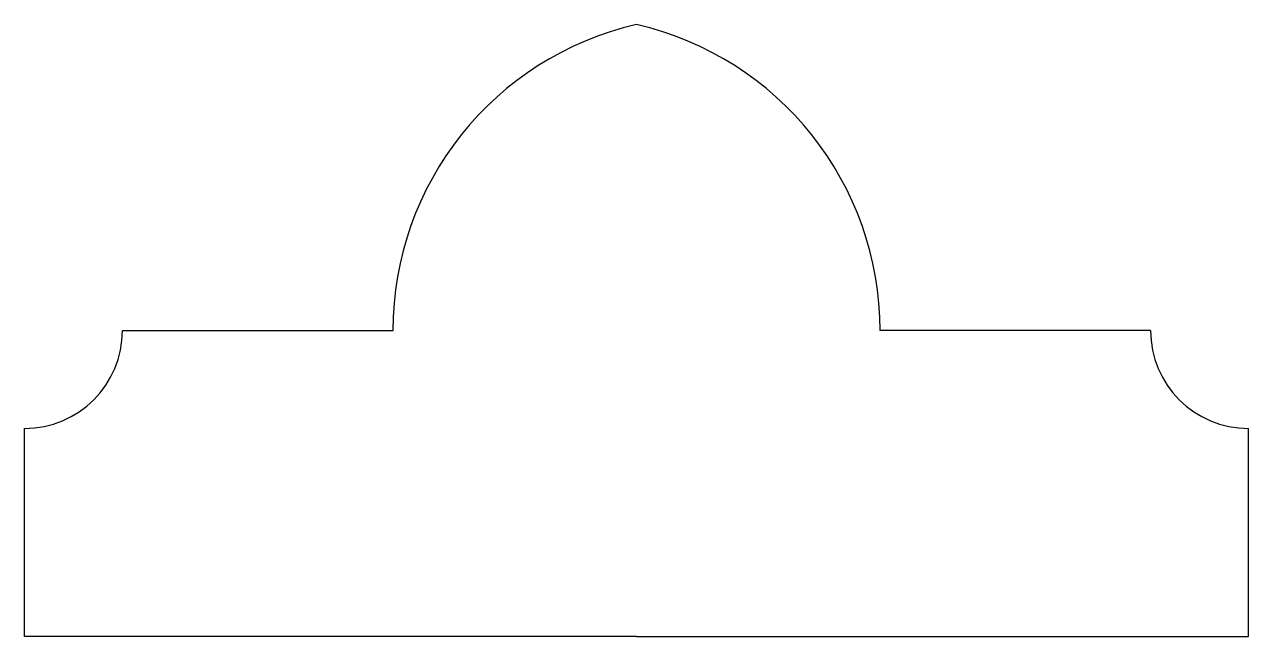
# Model space of a CAD drawing. Extents: x -6 to 6, y 0 to 6.
import ezdxf

# ---------------------------------------------------------------- set-up
doc = ezdxf.new("R2010")
doc.units = 0
doc.layers.add('MODELSKETCH_VISIBLE', color=7, linetype='CONTINUOUS')

msp = doc.modelspace()

# ---------------------------------------------------------------- linework, layer by layer
at = {"layer": 'MODELSKETCH_VISIBLE'}
for p, q in [((-5.04, 3), (-2.387, 3)), ((5.04, 3), (2.387, 3)), ((-6, 0), (-6, 2.04)), ((6, 0), (6, 2.04)), ((0, 0), (-6, 0)), ((0, 0), (6, 0))]:
    msp.add_line(p, q, dxfattribs=at)
for centre, radius, start, end in [((-0.691, 3), 3.079, 0, 77.0251), ((0.691, 3), 3.079, 102.9749, 180), ((-6, 3), 0.96, 270, 0), ((6, 3), 0.96, 180, 270)]:
    msp.add_arc(centre, radius, start, end, dxfattribs=at)

doc.saveas('drawing.dxf')
